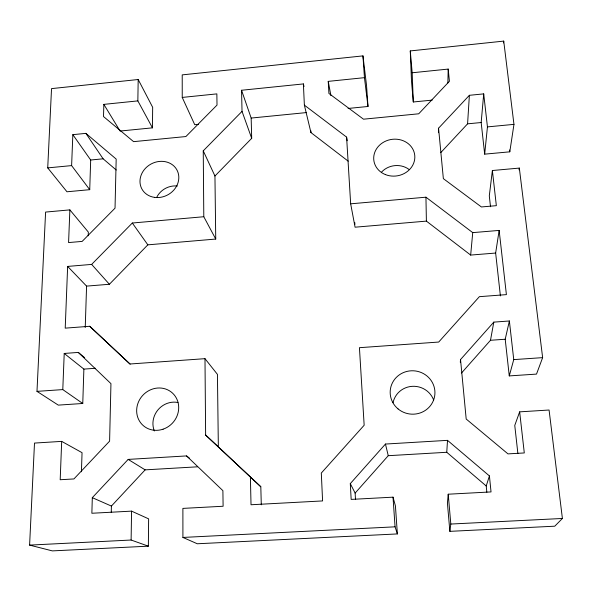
<?xml version="1.0" encoding="UTF-8"?>
<svg xmlns="http://www.w3.org/2000/svg" width="592" height="592" viewBox="0 0 592 592"><rect width="100%" height="100%" fill="white"/><g stroke="black" fill="none" stroke-linecap="round" stroke-linejoin="round"><path stroke-width="0.89" d="M438.524 132.697L438.561 128.198L469.382 95.305L483.708 93.884L487.445 126.895L484.678 154.149L509.793 151.826L513.96 124.364L503.725 41.107L410.271 50.927L411.492 81.015L413.305 101.987L432.204 100.115M120.072 131.047L152.455 127.842L152.669 107.3L138.188 79.513L51.534 88.615L47.723 167.884L66.97 191.778L89.725 189.677L90.687 160.003L72.838 134.658L85.884 133.363L116.18 159.078L115.033 208.162L82.147 241.403L68.583 242.572L69.871 209.886L45.599 212.077L36.985 391.364L58.282 405.12L82.762 403.485L83.879 369.105L64.217 353.446L62.789 389.595L82.762 403.485M81.43 471.765L82.051 452.673L61.686 441.38L34.499 443.075L29.6 545.106L52.348 550.893L148.355 546.172L148.629 518.851L131.565 511.133L91.864 513.257L92.308 497.672L128.168 459.407L186.547 455.921L189.462 458.178M152.455 127.842L137.847 100.892L138.188 79.513M148.355 546.172L131.113 540.03L131.565 511.133M111.266 512.524L111.407 506.071L145.144 469.863L197.617 466.807M447.87 82.917L448.196 69.079L412.173 72.772L413.305 101.987M137.847 100.892L103.852 104.377L103.511 116.557L133.6 141.651L185.888 136.545L217.012 105.087L216.857 93.884L182.24 97.428L182.218 74.881L362.955 55.892L366.544 85.581L367.995 106.479L348.081 108.454M85.233 327.517L86.58 286.114L67.643 266.415L91.649 264.409L132.319 223.021L203.796 216.731L215.74 239.057L147.837 244.844L109.394 284.271L86.58 286.114M88.223 235.764L88.341 232.086L69.871 209.886M67.643 266.415L65.216 328.146L89.725 326.281L130.151 364.124M89.725 189.677L71.617 165.605L72.838 134.658M61.686 441.38L60.192 479.735L73.919 478.943L109.601 441.144L110.948 383.638L78.299 352.425L64.217 353.446M486.839 492.196L486.217 485.98L446.76 452.281L447.508 440.352L385.459 444.052L350.294 483.627L351.167 499.404L393.014 497.162L395.426 505.923L397.373 533.932L197.299 543.767L182.913 537.44L182.891 508.395L223.11 506.249L222.895 490.672L186.547 455.921M440.84 152.536L467.584 123.832L469.382 95.305M484.678 154.149L481.17 122.529L483.708 93.884M447.508 440.352L489.421 475.931L491.034 491.922L448.225 494.209L447.426 503.193L449.861 531.35L554.778 526.192L562.4 518.466L549.073 410.019L519.65 411.854L514.766 425.426L517.874 453.457M460.295 362.252L460.539 359.551L493.802 322.122L509.379 320.982L513.745 359.61L509.268 375.913L536.507 374.1L542.635 357.635L519.332 168.084L492.374 170.518L489.303 195.871L490.509 206.756M472.734 232.626L499.145 230.421L495.645 253.05L470.67 255.071L472.734 232.626L425.944 197.195L350.664 203.818L346.594 137.115L304.369 105.139L303.393 83.923L241.551 90.258L242.032 111.37L251.696 138.321L214.948 176.009L215.74 239.057M503.518 42.92L503.725 41.107M449.861 531.35L450.815 524.046L448.225 494.209M519.021 169.845L519.332 168.084M461.501 373.019L490.494 340.282L493.802 322.122M509.268 375.913L505.205 339.238L509.379 320.982M486.217 485.98L489.421 475.931M355.481 499.219L355.133 493.084L388.256 455.692L446.76 452.281M203.796 216.731L203.248 150.842L242.032 111.37M448.196 69.079L449.424 81.274L418.714 113.797L363.495 119.192L328.915 93.455L328.242 81.37L364.457 77.663L362.955 55.892M241.551 90.258L251.163 118.06L306.293 112.591M198.387 124.335L194.731 124.697L182.24 97.428M90.687 160.003L103.119 158.811L116.239 170.015M467.584 123.832L481.17 122.529M47.723 167.884L71.617 165.605M487.445 126.895L513.96 124.364M470.67 255.071L426.395 221.119L355.074 227.195L350.664 203.818M261.287 504.821L260.813 486.765L218.344 446.901L217.434 374.366L204.987 358.671L129.922 364.006L89.725 326.281M83.879 369.105L95.467 368.283M490.494 340.282L505.205 339.238M36.985 391.364L62.789 389.595M513.745 359.61L542.635 357.635M29.6 545.106L131.113 540.03M182.913 537.44L395.064 526.828L397.373 533.932M450.815 524.046L562.4 518.466M92.308 497.672L111.407 506.071M128.168 459.407L145.144 469.863M304.369 105.139L310.948 132.586L348.192 161.15M78.299 352.425L84.612 357.664M204.987 358.671L205.631 435.061L260.813 486.765M205.631 435.061L218.344 446.901M91.649 264.409L109.394 284.271M132.319 223.021L147.837 244.844M85.884 133.363L103.119 158.811M103.852 104.377L119.599 130.262M350.294 483.627L355.133 493.084M203.248 150.842L214.948 176.009M385.459 444.052L388.256 455.692M303.393 83.923L304.007 86.573M328.242 81.37L330.921 95.63M346.594 137.115L347.215 140.741M364.457 77.663L367.995 106.479M509.579 149.991L509.793 151.826M492.374 170.518L496.348 205.668L481.4 206.956L443.356 178.636L438.561 128.198M499.145 230.421L506.404 294.624L479.372 296.673L438.709 342.05L359.433 347.689L364.161 425.234L321.308 473.052L322.588 500.928L251.023 504.754L250.394 477.078M519.65 411.854L524.297 452.947L507.98 453.886L466.193 419.032L460.539 359.551M495.645 253.05L500.403 295.933M410.271 50.927L412.173 72.772M393.014 497.162L395.064 526.828M354.793 222.636L354.904 224.457M310.859 130.817L310.948 132.586M251.163 118.06L251.696 138.321M425.944 197.195L426.395 221.119M393.051 402.738A21.149 20.565 11 0 1 412.18 386.332A21.149 20.565 11 0 1 433.677 400.118M154.364 430.969A20.668 19.336 -49.4 0 1 157.916 409.938A20.668 19.336 -49.4 0 1 177.955 402.508M381.67 171.969A19.543 17.642 -8.1 0 1 409.065 169.467M156.695 197.38A18.922 16.835 -28.7 0 1 177.348 186.029M398.076 408.924A22.4 21.704 7.4 0 0 434.58 396.536A22.4 21.704 7.4 0 0 405.017 371.976A22.4 21.704 7.4 0 0 398.076 408.924M154.371 197.351A19.936 17.545 -28.5 0 0 178.162 172.931A19.936 17.545 -28.5 0 0 145.669 168.076A19.936 17.545 -28.5 0 0 154.371 197.351M163.103 429.178A21.86 20.32 -48 0 0 172.553 393.14A21.86 20.32 -48 0 0 137.374 405.157A21.86 20.32 -48 0 0 163.103 429.178M385.37 174.573A20.616 18.433 -8.7 0 0 414.777 155.615A20.616 18.433 -8.7 0 0 382.654 142.746A20.616 18.433 -8.7 0 0 385.37 174.573"/></g></svg>
